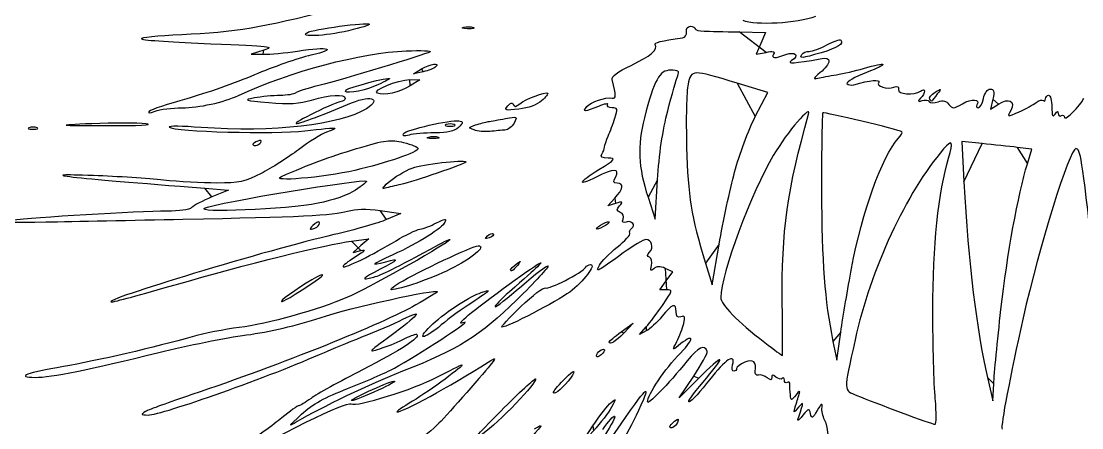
# Model space of a CAD drawing. Extents: x 759 to 1343, y 121 to 552.
# Drawn here: x 862.1 to 1064.9, y 254.1 to 331.7 of the extents above; entities that cross this region are included whole.
import ezdxf

# ---------------------------------------------------------------- set-up
doc = ezdxf.new("R2010")
doc.units = 0
doc.layers.add('Ebene_1', color=7, linetype='CONTINUOUS')

msp = doc.modelspace()

# ---------------------------------------------------------------- linework, layer by layer
at = {"layer": 'Ebene_1', "color": 7}
for points in [[(946.72888, 330.595004), (946.72888, 330.595068)], [(916.7772, 329.561196), (916.7772, 329.561196)], [(999.36648, 329.702308), (1004.39472, 329.581372), (1003.51464, 327.509028), (1002.63456, 325.436668), (1004.51384, 325.80646)], [(908.5344, 326.234916), (906.10048, 325.48266), (908.41784, 325.43666)], [(1011.3696, 325.390804), (1011.3696, 325.390804)], [(938.95904, 322.106316), (937.1336, 321.73046), (938.6548, 322.641412), (938.6548, 322.641412)], [(936.43944, 320.591348), (938.35056, 320.581268), (936.47584, 319.399276)], [(924.27256, 318.6243), (924.27256, 318.6243)], [(1002.46456, 313.544132), (1004.82592, 318.160964), (998.9704, 319.933276)], [(930.22816, 318.002004), (930.22816, 318.002004)], [(1035.8096, 316.849756), (1035.8096, 316.849756)], [(1047.85952, 316.89242), (1047.43248, 314.97958), (1048.92584, 315.942276)], [(955.14288, 315.582388), (955.14288, 315.582388)], [(985.71632, 314.614684), (985.71632, 314.614684)], [(865.17944, 311.419148), (865.17944, 311.419148)], [(886.02024, 312.154636), (886.02024, 312.154628)], [(935.21056, 310.269132), (935.2108, 310.269132)], [(944.89184, 312.01786), (944.89184, 312.01786)], [(948.69496, 310.986572), (948.69496, 310.986572)], [(907.92168, 308.621124), (907.92168, 308.621124)], [(940.03552, 309.64146), (940.03552, 309.641516)], [(1045.80872, 308.377596), (1041.9128, 308.76674), (1042.34072, 301.0643)], [(1054.47872, 304.54074), (1055.33792, 307.33822), (1052.52128, 307.663332)], [(911.8812, 302.092948), (911.8812, 302.092948)], [(998.49768, 302.940604), (998.49768, 302.940604)], [(932.79512, 301.361612), (932.79512, 301.361612)], [(981.96744, 298.124844), (983.332, 293.96054), (983.77232, 301.443924)], [(897.25232, 299.871436), (901.79096, 299.522196), (898.61424, 298.200972)], [(897.27736, 296.09486), (897.27736, 296.09486)], [(975.77016, 296.965852), (974.25368, 296.505804), (975.6228, 297.965756)], [(930.7444, 295.596876), (934.6996, 295.058332), (931.96136, 293.8645)], [(919.18304, 293.199884), (919.18304, 293.199884)], [(972.12184, 292.122396), (972.12184, 292.122396)], [(925.268, 289.773028), (928.61464, 290.21554), (927.09344, 288.913324), (925.57224, 287.611108), (927.09344, 287.965796)], [(951.27088, 290.742132), (951.27088, 290.742132)], [(992.94192, 285.57914), (994.22168, 281.388444), (995.55688, 289.171172)], [(955.69256, 284.3085), (955.69256, 284.3085)], [(985.49888, 280.490436), (984.2112, 280.490436), (985.4484, 282.199876), (986.6856, 283.909308), (985.26024, 284.54826)], [(1020.84776, 284.536836), (1020.84776, 284.536836)], [(917.50976, 281.569244), (917.50976, 281.569244)], [(934.39536, 281.777196), (934.39536, 281.777196)], [(1007.61336, 277.946084), (1007.61296, 277.946084)], [(957.65208, 277.254764), (957.65208, 277.254764)], [(1049.41352, 276.710332), (1049.41352, 276.710332)], [(976.83768, 272.436572), (979.11952, 274.103556), (977.33232, 272.208292)], [(939.91784, 273.061468), (939.91784, 273.061468)], [(981.62024, 272.60134), (980.33888, 271.946548), (981.61672, 273.374804)], [(1017.30008, 270.612364), (1018.02256, 267.02034), (1018.79896, 272.40838)], [(974.55584, 270.541308), (974.55584, 270.541308)], [(972.12184, 267.859412), (972.12184, 267.859412)], [(991.66264, 263.599428), (987.91904, 259.836292), (990.69352, 263.958308)], [(1046.83784, 263.727652), (1047.87912, 259.23762), (1048.03608, 262.530308)], [(965.42848, 262.829644), (965.42848, 262.829644)], [(1036.85832, 259.68662), (1036.85792, 259.68662)], [(925.268, 259.318428), (925.268, 259.318428)], [(915.71832, 256.702188), (915.71832, 256.702188)], [(953.82968, 257.323156), (953.82968, 257.323156)], [(971.51184, 253.550244), (969.04544, 250.856228), (971.42992, 254.470308), (971.42992, 254.470308)], [(986.1172, 254.374948), (986.1172, 254.374948)]]:
    msp.add_lwpolyline(points, close=True, dxfattribs=at)
for points in [[(920.97912, 333.809236), (908.92552, 330.610452), (902.7168, 329.585548), (892.8264, 329.161948)], [(1013.97936, 332.640276), (1010.496, 331.337284), (1002.47856, 330.891828), (1000.11272, 331.869844)], [(916.7772, 329.561196), (917.90304, 330.209676), (928.25608, 331.630604), (928.69664, 331.197116)], [(928.69664, 331.197116), (928.86608, 331.03042), (927.08304, 330.46402), (924.7344, 329.938436)], [(947.47792, 330.296844), (946.47392, 330.309084), (946.13688, 330.44322), (946.72888, 330.595004)], [(946.72888, 330.595068), (947.32096, 330.746852), (948.1424, 330.736876), (948.5544, 330.572828)], [(948.5544, 330.572828), (948.96632, 330.408828), (948.4816, 330.284644), (947.47792, 330.296844)], [(989.29152, 329.75274), (989.18672, 330.354516), (989.5012, 330.778716), (990.05216, 330.778716)], [(990.05216, 330.778716), (990.56888, 330.778716), (990.9916, 330.57406), (990.9916, 330.323924)], [(892.8264, 329.161948), (888.20296, 328.963932), (884.74416, 328.604932), (885.14008, 328.364164)], [(924.7344, 329.938436), (920.00056, 328.879132), (915.19776, 328.651436), (916.7772, 329.561196)], [(983.3284, 327.277524), (983.08672, 327.662252), (984.42816, 328.000316), (988.5576, 328.595268)], [(988.5576, 328.595268), (989.0596, 328.667588), (989.38992, 329.18846), (989.29152, 329.75274)], [(990.9916, 330.323924), (990.9916, 330.073788), (991.74456, 329.858812), (992.66496, 329.846188)], [(992.66496, 329.846188), (993.58528, 329.833548), (996.60096, 329.768828), (999.36648, 329.702308)], [(885.14008, 328.364164), (885.53608, 328.123396), (891.50944, 327.715076), (898.41424, 327.456788)], [(898.41424, 327.456788), (909.77576, 327.031788), (910.7372, 326.915708), (908.5344, 326.234916)], [(914.94328, 326.033012), (921.08424, 326.970436), (922.77792, 326.450436), (917.5192, 325.242156)], [(978.70944, 323.323404), (982.43456, 325.09158), (983.90872, 326.353604), (983.3284, 327.277524)], [(1012.7836, 325.989476), (1013.35448, 325.989476), (1014.87376, 326.544284), (1016.15968, 327.222388)], [(1018.79768, 328.160228), (1019.48616, 327.482892), (1018.1468, 326.61006), (1015.06776, 325.729404)], [(1016.15968, 327.222388), (1017.4456, 327.900492), (1018.63272, 328.322516), (1018.79768, 328.160228)], [(903.66648, 317.573516), (913.44328, 322.119164), (927.21912, 325.780876), (935.72192, 326.0941)], [(917.5192, 325.242156), (915.098, 324.685852), (910.23576, 322.996308), (906.71408, 321.48762)], [(908.41784, 325.43666), (909.69248, 325.4113), (912.62888, 325.679716), (914.94328, 326.033012)], [(940.2856, 325.896652), (939.2156, 325.312548), (923.75016, 320.635468), (919.06544, 319.479252)], [(935.72192, 326.0941), (938.62688, 326.201108), (940.68056, 326.11226), (940.2856, 325.896652)], [(1004.51384, 325.80646), (1005.85352, 326.070068), (1006.26824, 325.977516), (1005.95832, 325.484124)], [(1005.95832, 325.484124), (1005.4288, 324.641124), (1006.22304, 324.601196), (1008.27248, 325.367804)], [(1008.27248, 325.367804), (1010.10728, 326.054156), (1010.98752, 325.165308), (1009.41128, 324.21782)], [(1009.41128, 324.21782), (1008.3384, 323.572916), (1009.96344, 323.680812), (1014.87488, 324.58058)], [(1015.06776, 325.729404), (1011.21696, 324.628012), (1010.87048, 324.596292), (1011.3696, 325.390804)], [(1011.3696, 325.390804), (1011.57648, 325.720076), (1012.21272, 325.989476), (1012.7836, 325.989476)], [(1014.87488, 324.58058), (1015.9976, 324.786268), (1016.54824, 324.63266), (1016.54824, 324.113724)], [(938.6548, 322.641412), (940.34616, 323.654228), (942.30016, 323.940764), (941.36264, 323.038484)], [(941.36264, 323.038484), (941.04464, 322.732516), (939.96304, 322.313044), (938.95904, 322.106316)], [(975.10184, 320.601308), (974.9424, 321.20986), (976.10528, 322.087284), (978.70944, 323.323404)], [(986.27472, 322.397412), (984.13984, 322.397412), (983.14504, 320.587348), (981.2824, 313.31382)], [(987.6464, 321.349732), (987.99488, 322.20582), (987.744, 322.397412), (986.27472, 322.397412)], [(998.9704, 319.933276), (990.29776, 322.558244), (990.24176, 322.556876), (989.604, 319.703388)], [(1016.54824, 324.113724), (1016.54824, 323.68834), (1015.7952, 322.710668), (1014.87488, 321.941124)], [(1017.97672, 321.531436), (1019.26432, 321.729236), (1021.59184, 322.271452), (1023.14888, 322.73638)], [(1023.14888, 322.73638), (1027.772, 324.11682), (1028.11184, 323.665188), (1023.7348, 321.957796)], [(906.71408, 321.48762), (903.1924, 319.978932), (897.36944, 317.933508), (893.77416, 316.94226)], [(924.27256, 318.6243), (924.77528, 319.118916), (932.56992, 321.1703), (932.56992, 320.807988)], [(930.22816, 318.002004), (929.04808, 318.496476), (934.1028, 320.603684), (936.43944, 320.591348)], [(932.56992, 320.807988), (932.56992, 320.67098), (931.31504, 320.02966), (929.7812, 319.38282)], [(975.09384, 317.062596), (975.89824, 316.9269), (975.8988, 317.542988), (975.10184, 320.601308)], [(985.71632, 314.614684), (986.54336, 317.74274), (987.41184, 320.773516), (987.6464, 321.349732)], [(1014.87488, 321.941124), (1013.52896, 320.8157), (1013.43968, 320.603556), (1014.41848, 320.856884)], [(1014.41848, 320.856884), (1015.08784, 321.030092), (1016.68904, 321.333652), (1017.97672, 321.531436)], [(1023.7348, 321.957796), (1021.496, 321.084492), (1019.8076, 320.141652), (1019.98288, 319.862612)], [(1021.31528, 319.63426), (1024.39856, 320.482876), (1026.4084, 320.684844), (1026.04712, 320.109756)], [(919.06544, 319.479252), (916.82536, 318.926388), (914.79456, 318.279172), (914.5524, 318.040988)], [(929.7812, 319.38282), (927.11928, 318.260172), (923.37904, 317.745156), (924.27256, 318.6243)], [(936.47584, 319.399276), (934.43032, 318.109676), (931.52296, 317.459444), (930.22816, 318.002004)], [(957.42904, 315.990036), (958.46544, 316.869252), (962.428, 318.364964), (962.78648, 318.012252)], [(989.604, 319.703388), (989.30968, 318.386316), (989.18872, 312.998276), (989.33528, 307.729972)], [(1019.98288, 319.862612), (1020.15816, 319.583564), (1020.75776, 319.480804), (1021.31528, 319.63426)], [(1026.04712, 320.109756), (1025.55232, 319.322036), (1027.61056, 318.65446), (1028.96152, 319.1645)], [(1028.96152, 319.1645), (1029.64456, 319.422388), (1029.926, 319.277604), (1029.80784, 318.729068)], [(1029.80784, 318.729068), (1029.60408, 317.783204), (1032.80496, 317.54754), (1034.0424, 318.4173)], [(1034.0424, 318.4173), (1034.49384, 318.734636), (1034.80296, 318.72746), (1034.80296, 318.39962)], [(1034.80296, 318.39962), (1034.80296, 318.095884), (1034.46072, 317.484444), (1034.0424, 317.04086)], [(1036.81352, 318.1831), (1038.07056, 318.953268), (1038.09448, 318.935276), (1037.25056, 317.853932)], [(1046.06008, 317.00926), (1046.28824, 318.031276), (1046.8544, 318.805268), (1047.37376, 318.805268)], [(1047.37376, 318.805268), (1048.08376, 318.805268), (1048.19168, 318.380348), (1047.85952, 316.89242)], [(893.77416, 316.94226), (890.1788, 315.950996), (886.96336, 314.870108), (886.62872, 314.540276)], [(892.90536, 315.219724), (896.12816, 315.226124), (900.82792, 316.25374), (903.66648, 317.573516)], [(906.70896, 317.091532), (904.51112, 316.687548), (904.7768, 316.602028), (909.4472, 316.210228)], [(911.6276, 317.573428), (910.26104, 317.554468), (908.04768, 317.337604), (906.70896, 317.091532)], [(909.4472, 316.210228), (913.36256, 315.881756), (915.35864, 315.997276), (917.66184, 316.685644)], [(914.5524, 318.040988), (914.31032, 317.802812), (912.99416, 317.592404), (911.6276, 317.573428)], [(917.66184, 316.685644), (921.16288, 317.732044), (924.05096, 317.878332), (924.05096, 317.00926)], [(923.2904, 316.408748), (922.872, 316.407148), (920.62872, 315.46482), (918.3052, 314.313396)], [(924.05096, 317.00926), (924.05096, 316.679988), (923.70872, 316.409756), (923.2904, 316.408748)], [(924.5236, 315.862116), (928.72168, 317.712636), (931.33552, 317.115236), (928.11752, 315.04074)], [(955.14288, 315.582388), (955.69, 316.231044), (956.02928, 316.314884), (956.18984, 315.841116)], [(961.62296, 316.55634), (960.7972, 315.797396), (959.08424, 315.166236), (957.2948, 314.961532)], [(962.78648, 318.012252), (962.89824, 317.902308), (962.37464, 317.247148), (961.62296, 316.55634)], [(970.24896, 315.453868), (971.026, 316.375076), (973.76944, 317.28602), (975.09384, 317.062596)], [(1034.0424, 317.04086), (1033.42208, 316.383108), (1033.47456, 316.300988), (1034.32712, 316.595644)], [(1034.32712, 316.595644), (1034.90208, 316.794364), (1035.52688, 316.711164), (1035.7156, 316.410764)], [(1035.8096, 316.849756), (1035.6304, 317.135028), (1036.08216, 317.735036), (1036.81352, 318.1831)], [(1035.7156, 316.410764), (1035.90816, 316.104244), (1036.64864, 316.079276), (1037.40312, 316.353884)], [(1036.24664, 316.52058), (1036.18504, 316.416356), (1035.9888, 316.56442), (1035.8096, 316.849756)], [(1037.25056, 317.853932), (1036.7596, 317.224804), (1036.30784, 316.624796), (1036.24664, 316.52058)], [(1037.40312, 316.353884), (1038.36664, 316.70458), (1038.9516, 316.56994), (1039.46824, 315.87854)], [(1042.06096, 315.996156), (1043.87248, 317.043468), (1045.53144, 316.907668), (1044.81712, 315.770548)], [(1045.06312, 315.213244), (1045.39096, 315.213244), (1045.8396, 316.021452), (1046.06008, 317.00926)], [(1048.92584, 315.942276), (1050.88584, 317.205796), (1052.24696, 316.479876), (1051.27344, 314.690228)], [(1056.1496, 316.238572), (1056.67872, 316.663884), (1057.29488, 316.831676), (1057.51872, 316.611452)], [(1057.51872, 316.611452), (1057.74256, 316.391268), (1057.92568, 316.52538), (1057.92568, 316.909524)], [(1057.92568, 316.909524), (1057.92568, 317.293676), (1058.19952, 317.60798), (1058.53416, 317.60798)], [(1058.53416, 317.60798), (1058.86888, 317.60798), (1059.14688, 316.597716), (1059.152, 315.362964)], [(1063.40208, 314.61462), (1064.40616, 315.672068), (1065.2276, 316.778172), (1065.2276, 317.07262)], [(886.62872, 314.540276), (886.25064, 314.167628), (886.66872, 314.1815), (887.7332, 314.576916)], [(887.7332, 314.576916), (888.67536, 314.9269), (891.0028, 315.216164), (892.90536, 315.219724)], [(928.11752, 315.04074), (923.32768, 311.952972), (910.14736, 310.459444), (896.536, 311.462068)], [(918.3052, 314.313396), (915.98168, 313.161964), (914.37072, 312.219892), (914.7252, 312.219892)], [(914.7252, 312.219892), (915.4528, 312.219892), (920.60904, 314.13654), (924.5236, 315.862116)], [(957.2948, 314.961532), (954.62728, 314.656372), (954.41368, 314.717988), (955.14288, 315.582388)], [(956.18984, 315.841116), (956.36064, 315.3369), (956.7084, 315.378692), (957.42904, 315.990036)], [(972.47032, 315.491388), (969.80864, 314.397228), (969.35112, 314.389508), (970.24896, 315.453868)], [(974.24032, 315.790724), (974.43984, 316.108284), (973.64328, 315.973588), (972.47032, 315.491388)], [(975.07768, 315.213332), (974.41768, 315.213332), (974.04088, 315.473156), (974.24032, 315.790724)], [(975.63784, 313.267652), (976.21344, 315.017884), (976.1572, 315.213332), (975.07768, 315.213332)], [(983.77232, 301.443924), (984.05152, 306.1873), (984.76328, 311.009724), (985.71632, 314.614684)], [(1012.6536, 314.016012), (1013.2388, 316.063236), (1008.6664, 310.718796), (1005.89256, 306.113428)], [(1015.35992, 314.235724), (1015.21184, 314.097996), (1015.10888, 307.459228), (1015.13096, 299.482892)], [(1030.48264, 310.625596), (1029.93704, 311.049884), (1015.61144, 314.469716), (1015.35992, 314.235724)], [(1039.46824, 315.87854), (1040.1276, 314.996188), (1040.34872, 315.006228), (1042.06096, 315.996156)], [(1044.81712, 315.770548), (1044.62456, 315.464036), (1044.73528, 315.213244), (1045.06312, 315.213244)], [(1051.27344, 314.690228), (1050.5812, 313.417668), (1050.58296, 313.417396), (1052.884, 314.440764)], [(1052.884, 314.440764), (1054.15088, 315.004244), (1055.6204, 315.813252), (1056.1496, 316.238572)], [(1059.152, 315.362964), (1059.16, 313.693036), (1059.3124, 313.34798), (1059.7512, 314.015948)], [(1059.7512, 314.015948), (1060.17976, 314.668484), (1060.3436, 314.699732), (1060.35032, 314.130284)], [(1061.57664, 313.3893), (1061.57664, 313.00578), (1062.39808, 313.557172), (1063.40208, 314.61462)], [(886.02024, 312.154628), (884.34688, 312.35522), (879.69192, 312.36778), (875.67592, 312.182548)], [(935.2108, 310.269132), (935.67336, 311.005484), (944.2732, 312.994892), (945.76864, 312.711492)], [(945.76864, 312.711492), (946.70176, 312.534668), (946.69768, 312.43582), (945.71744, 311.471676)], [(948.9992, 311.937876), (949.83584, 312.209388), (950.93112, 312.49638), (951.43312, 312.57562)], [(951.43312, 312.57562), (951.93512, 312.6549), (953.40424, 312.916972), (954.69784, 313.158068)], [(956.34976, 312.309564), (955.9648, 311.601788), (955.18024, 310.992588), (954.60632, 310.95578)], [(954.69784, 313.158068), (956.966, 313.580812), (957.02488, 313.550572), (956.34976, 312.309564)], [(974.3468, 309.825292), (974.70488, 310.648468), (975.28584, 312.197524), (975.63784, 313.267652)], [(981.2824, 313.31382), (979.88288, 307.848748), (980.05872, 303.950116), (981.96744, 298.124844)], [(998.49768, 302.940604), (999.38072, 306.233292), (1001.16584, 311.004884), (1002.46456, 313.544132)], [(1007.61296, 277.946084), (1007.44416, 291.639252), (1008.57976, 299.76558), (1012.6536, 314.016012)], [(1060.35032, 314.130284), (1060.35832, 313.699268), (1060.63352, 313.513116), (1060.96816, 313.716612)], [(1060.96816, 313.716612), (1061.3028, 313.920116), (1061.57664, 313.772852), (1061.57664, 313.3893)], [(863.65816, 311.419148), (863.23984, 311.253068), (863.58216, 311.11718), (864.4188, 311.11718)], [(865.17944, 311.419148), (864.76112, 311.585228), (864.07656, 311.585228), (863.65816, 311.419148)], [(864.4188, 311.11718), (865.25552, 311.11718), (865.59776, 311.253068), (865.17944, 311.419148)], [(875.67592, 312.182548), (868.63728, 311.857892), (868.74704, 311.844748), (878.7184, 311.817836)], [(878.7184, 311.817836), (884.40776, 311.802556), (887.6936, 311.954044), (886.02024, 312.154636)], [(896.536, 311.462068), (892.94888, 311.7263), (890.21072, 311.759972), (890.45104, 311.536868)], [(890.45104, 311.536868), (891.39552, 310.66046), (910.7104, 310.119364), (916.3368, 310.8117)], [(920.50656, 310.5501), (919.52696, 310.214116), (917.11704, 308.716996), (915.1512, 307.223148)], [(916.3368, 310.8117), (919.40824, 311.189644), (922.00368, 311.422844), (922.10448, 311.329924)], [(922.10448, 311.329924), (922.2052, 311.236996), (921.48616, 310.886076), (920.50656, 310.5501)], [(936.2776, 310.02218), (935.32184, 309.77058), (934.95128, 309.85634), (935.21056, 310.269132)], [(941.1972, 310.415828), (939.29672, 310.411028), (937.08296, 310.234188), (936.2776, 310.02218)], [(945.71744, 311.471676), (944.95584, 310.722404), (943.6684, 310.421668), (941.1972, 310.415828)], [(943.37064, 312.01786), (942.95232, 311.85178), (943.29464, 311.715892), (944.13128, 311.715892)], [(944.89184, 312.01786), (944.47352, 312.183932), (943.78896, 312.183932), (943.37064, 312.01786)], [(944.13128, 311.715892), (944.96792, 311.715892), (945.31016, 311.85178), (944.89184, 312.01786)], [(948.69496, 310.986572), (947.54832, 311.41774), (947.56592, 311.472764), (948.9992, 311.937876)], [(951.73736, 310.7089), (950.73336, 310.609924), (949.36424, 310.7349), (948.69496, 310.986572)], [(954.60632, 310.95578), (954.0324, 310.91898), (952.74144, 310.807876), (951.73736, 310.7089)], [(1029.7904, 309.379988), (1030.30856, 309.95822), (1030.62008, 310.518756), (1030.48264, 310.625596)], [(907.34912, 308.856404), (906.29496, 308.458412), (906.10208, 308.029308), (906.97736, 308.029308)], [(906.97736, 308.029308), (907.29224, 308.029308), (907.7172, 308.29562), (907.92168, 308.621124)], [(907.92168, 308.621124), (908.13488, 308.960484), (907.89048, 309.060844), (907.34912, 308.856404)], [(926.258, 307.424356), (931.85024, 309.109292), (932.68024, 309.21654), (935.2332, 308.584076)], [(935.2332, 308.584076), (936.7804, 308.200772), (938.04632, 307.682588), (938.04632, 307.432556)], [(940.78456, 309.343292), (939.78056, 309.355532), (939.44344, 309.489668), (940.03552, 309.64146)], [(940.03552, 309.641516), (940.62752, 309.793308), (941.44904, 309.783324), (941.86096, 309.619276)], [(941.86096, 309.619276), (942.27296, 309.455284), (941.78816, 309.331092), (940.78456, 309.343292)], [(973.65432, 307.729948), (973.67672, 308.059212), (973.98864, 309.002124), (974.3468, 309.825292)], [(1020.84776, 284.536836), (1022.90968, 295.459804), (1026.66488, 305.892068), (1029.7904, 309.379988)], [(1039.41456, 305.606684), (1040.3892, 308.799684), (1040.12168, 309.291908), (1038.45864, 307.365772)], [(1052.52128, 307.663332), (1050.97208, 307.842148), (1047.95144, 308.163564), (1045.80872, 308.377596)], [(915.1512, 307.223148), (913.18528, 305.729316), (909.97464, 303.68314), (908.01624, 302.6761)], [(911.8812, 302.092948), (917.28728, 304.47546), (920.8256, 305.787596), (926.258, 307.424356)], [(938.04632, 307.432556), (938.04632, 306.768244), (931.81912, 304.626468), (925.94392, 303.27006)], [(974.36992, 305.614612), (973.15712, 305.628772), (972.79896, 305.851948), (973.13688, 306.382932)], [(973.13688, 306.382932), (973.39872, 306.794524), (973.6316, 307.400676), (973.65432, 307.729948)], [(989.33528, 307.729972), (989.60192, 298.145204), (990.17008, 294.656084), (992.94192, 285.57914)], [(1005.89256, 306.113428), (1001.7432, 299.2243), (995.85304, 283.336212), (995.85304, 279.032876)], [(1038.45864, 307.365772), (1031.35144, 299.134268), (1024.49, 284.354516), (1021.53488, 270.9117)], [(1063.72648, 307.430636), (1062.54472, 307.430636), (1056.70192, 288.692444), (1053.64624, 275.102404)], [(1067.01568, 286.776484), (1064.86872, 305.86706), (1064.61976, 307.430636), (1063.72648, 307.430636)], [(947.15184, 304.844244), (946.7396, 304.401548), (937.13576, 301.118604), (934.6996, 300.587612)], [(937.3588, 303.868796), (939.8688, 304.602284), (947.64816, 305.377148), (947.15184, 304.844244)], [(972.57376, 303.425988), (975.75824, 305.396084), (975.92272, 305.59646), (974.36992, 305.614612)], [(1036.39112, 276.599076), (1036.38072, 288.655348), (1037.49024, 299.302676), (1039.41456, 305.606684)], [(1049.41352, 276.710332), (1050.58888, 287.194116), (1052.68024, 298.685244), (1054.47872, 304.54074)], [(875.98008, 302.27202), (863.53592, 302.7309), (870.91832, 301.897788), (897.25232, 299.871436)], [(889.36696, 301.412028), (886.52224, 301.71842), (880.49816, 302.10542), (875.98008, 302.27202)], [(908.01624, 302.6761), (904.88968, 301.068316), (903.85128, 300.845724), (899.49736, 300.850036)], [(925.94392, 303.27006), (919.95704, 301.887892), (909.41328, 301.005332), (911.8812, 302.092948)], [(932.79512, 301.361612), (934.09032, 302.385572), (936.14392, 303.513804), (937.3588, 303.868796)], [(972.0408, 302.000804), (968.29864, 300.1225), (968.61904, 300.979436), (972.57376, 303.425988)], [(975.77496, 302.042564), (976.654, 303.658612), (975.31384, 303.643628), (972.0408, 302.000804)], [(995.55688, 289.171172), (996.29128, 293.451668), (997.61464, 299.647908), (998.49768, 302.940604)], [(899.49736, 300.850036), (896.77032, 300.853236), (892.21168, 301.105636), (889.36696, 301.412028)], [(897.27736, 296.09486), (899.66064, 297.140092), (927.58128, 301.762204), (928.14744, 301.20522)], [(928.14744, 301.20522), (928.2492, 301.105068), (927.30072, 300.333476), (926.0396, 299.49058)], [(931.6572, 299.844804), (930.93, 299.6387), (931.388, 300.249204), (932.79512, 301.361612)], [(934.6996, 300.587612), (933.6956, 300.36878), (932.32648, 300.034508), (931.6572, 299.844804)], [(976.05776, 300.84522), (975.31216, 300.84522), (975.25512, 301.086908), (975.77496, 302.042564)], [(975.6228, 297.965756), (977.21208, 299.660524), (977.39104, 300.84522), (976.05776, 300.84522)], [(1042.34072, 301.0643), (1043.20736, 285.466852), (1044.73208, 272.807996), (1046.83784, 263.727652)], [(898.61424, 298.200972), (896.86704, 297.4743), (895.11216, 296.559652), (894.71448, 296.16842)], [(926.0396, 299.49058), (924.68312, 298.583884), (921.75888, 297.559876), (918.8788, 296.98302)], [(1015.13096, 299.482892), (1015.16936, 285.647476), (1015.702, 278.557052), (1017.30008, 270.612364)], [(894.71448, 296.16842), (894.30072, 295.761316), (892.28688, 295.461684), (890.00584, 295.467836)], [(918.8788, 296.98302), (912.97288, 295.800084), (894.91208, 295.0575), (897.27736, 296.09486)], [(976.5152, 296.51146), (977.1836, 297.303828), (977.08416, 297.364484), (975.77016, 296.965852)], [(976.66184, 295.250428), (975.91072, 295.534028), (975.88408, 295.763188), (976.5152, 296.51146)], [(890.00584, 295.467836), (884.46552, 295.482796), (864.15096, 294.258556), (860.4636, 293.687508)], [(866.85272, 293.418676), (872.04016, 293.529964), (883.81448, 293.766548), (893.01792, 293.944412)], [(893.01792, 293.944412), (915.28216, 294.3747), (921.82096, 294.693084), (924.5268, 295.478628)], [(924.5268, 295.478628), (926.04376, 295.919012), (928.09248, 295.957972), (930.7444, 295.596876)], [(941.5288, 293.252308), (943.13472, 294.088804), (943.42808, 294.115044), (943.14808, 293.3971)], [(977.21816, 293.976372), (977.42688, 294.511452), (977.19176, 295.050468), (976.66184, 295.250428)], [(977.77536, 293.395852), (977.12904, 293.151852), (976.96376, 293.324092), (977.21816, 293.976372)], [(860.4636, 293.687508), (858.52024, 293.386548), (860.82832, 293.289436), (866.85272, 293.418676)], [(918.27032, 293.062532), (917.76832, 292.652628), (917.3576, 292.223988), (917.3576, 292.110012)], [(917.3576, 292.110012), (917.3576, 291.996028), (917.76832, 292.057852), (918.27032, 292.247364)], [(919.18304, 293.199884), (919.18304, 293.550292), (918.7964, 293.492108), (918.27032, 293.062532)], [(918.27032, 292.247364), (918.77232, 292.436892), (919.18304, 292.865524), (919.18304, 293.199884)], [(931.96136, 293.8645), (930.45536, 293.207892), (925.93728, 291.922756), (921.92128, 291.008636)], [(943.14808, 293.3971), (942.70376, 292.257972), (938.1384, 289.391244), (933.16424, 287.127892)], [(933.78688, 289.827204), (935.62752, 290.932572), (937.6812, 291.925564), (938.35056, 292.033844)], [(938.35056, 292.033844), (939.01992, 292.142124), (940.45008, 292.690436), (941.5288, 293.252308)], [(972.12184, 292.122396), (972.12184, 292.287028), (972.66952, 292.710092), (973.33888, 293.062532)], [(973.33888, 292.46386), (972.66952, 292.11142), (972.12184, 291.957764), (972.12184, 292.122396)], [(973.33888, 293.062532), (974.00816, 293.414964), (974.55584, 293.568628), (974.55584, 293.403996)], [(974.55584, 293.403996), (974.55584, 293.239356), (974.00816, 292.8163), (973.33888, 292.46386)], [(978.81736, 292.164492), (979.74856, 292.730724), (978.84456, 293.799404), (977.77536, 293.395852)], [(978.49696, 291.292212), (978.3276, 291.561828), (978.47136, 291.954348), (978.81736, 292.164492)], [(921.92128, 291.008636), (909.98552, 288.29186), (876.97656, 278.308748), (879.37624, 278.141484)], [(942.00152, 289.125852), (943.67488, 290.029372), (944.49632, 290.328836), (943.82696, 289.791316)], [(951.61152, 290.406996), (950.74432, 290.082116), (950.6744, 290.150876), (951.27088, 290.742132)], [(951.27088, 290.742132), (951.68368, 291.151276), (952.17464, 291.33522), (952.362, 291.150892)], [(952.362, 291.150892), (952.54936, 290.966572), (952.2116, 290.63182), (951.61152, 290.406996)], [(976.07224, 288.598908), (977.5752, 289.810604), (978.66632, 291.022596), (978.49696, 291.292212)], [(981.55744, 290.06914), (981.12808, 290.06914), (979.17216, 288.910868), (977.21096, 287.495196)], [(982.26864, 287.67258), (983.11448, 288.558004), (982.666, 290.06914), (981.55744, 290.06914)], [(891.54608, 281.414004), (905.0788, 285.3149), (920.54384, 289.14838), (925.268, 289.773028)], [(923.66128, 284.86486), (923.99512, 284.536436), (929.33168, 287.15178), (933.78688, 289.827204)], [(943.82696, 289.791316), (942.00064, 288.3247), (928.11864, 280.604316), (924.48768, 279.035956)], [(927.09344, 287.965796), (928.17088, 288.217028), (927.85304, 287.85502), (926.00368, 286.724836)], [(929.52016, 282.882972), (931.18168, 283.35182), (932.8932, 284.20786), (942.00152, 289.125852)], [(934.39536, 281.777196), (937.8796, 283.875028), (948.51504, 288.871836), (949.49592, 288.871836)], [(949.49592, 288.871836), (951.19272, 288.871836), (948.29728, 286.449628), (944.13024, 284.3831)], [(972.67104, 285.166884), (973.03872, 285.842804), (974.56928, 287.38722), (976.07224, 288.598908)], [(926.00368, 286.724836), (924.5676, 285.847228), (923.51352, 285.010236), (923.66128, 284.86486)], [(933.16424, 287.127892), (928.95152, 285.211052), (928.68144, 284.952892), (931.81328, 285.836588)], [(931.81328, 285.836588), (934.62272, 286.629332), (934.25864, 286.13378), (930.7444, 284.381708)], [(961.16904, 285.506964), (962.07216, 285.97014), (961.24184, 285.181804), (955.45592, 280.084764)], [(956.75744, 285.356172), (957.72256, 286.100844), (957.74408, 286.079668), (956.9872, 285.13014)], [(977.21096, 287.495196), (972.11056, 283.813452), (971.86688, 283.688484), (972.67104, 285.166884)], [(982.25184, 286.672916), (981.73376, 286.861396), (981.73816, 287.116932), (982.26864, 287.67258)], [(982.62544, 285.101404), (982.8028, 285.826468), (982.63504, 286.533652), (982.25184, 286.672916)], [(917.50976, 281.569244), (919.94576, 283.143908), (920.59528, 283.949132), (918.56872, 282.882028)], [(930.7444, 284.381708), (927.29168, 282.66034), (926.86056, 282.132532), (929.52016, 282.882972)], [(944.13024, 284.3831), (940.48672, 282.576212), (934.46544, 280.48734), (932.91584, 280.492676)], [(947.17368, 275.24698), (948.87672, 276.807644), (959.7516, 284.78002), (961.16904, 285.506964)], [(955.69256, 284.3085), (955.69256, 284.432812), (956.17176, 284.904268), (956.75744, 285.356172)], [(956.9872, 285.13014), (956.19232, 284.1329), (955.69256, 283.815772), (955.69256, 284.3085)], [(962.83984, 285.032868), (963.01832, 284.857284), (960.31944, 281.918156), (956.8424, 278.501476)], [(957.7412, 281.168932), (960.36696, 283.469676), (962.66136, 285.208452), (962.83984, 285.032868)], [(962.34184, 280.816604), (962.94936, 280.447204), (969.4, 283.73846), (970.02808, 284.738276)], [(970.9752, 285.279804), (972.09992, 285.279804), (969.60744, 282.002868), (966.98992, 280.040236)], [(970.02808, 284.738276), (970.21512, 285.036116), (970.64136, 285.279804), (970.9752, 285.279804)], [(983.06896, 284.48514), (982.4652, 283.931756), (982.37128, 284.062252), (982.62544, 285.101404)], [(985.26024, 284.54826), (984.2208, 285.014204), (983.62744, 284.997116), (983.06896, 284.48514)], [(1018.79896, 272.40838), (1019.226, 275.371804), (1020.148, 280.829612), (1020.84776, 284.536836)], [(918.56872, 282.882028), (916.4548, 281.768956), (911.8812, 278.624228), (911.8812, 278.28382)], [(879.37624, 278.141484), (879.73808, 278.116284), (885.21448, 279.588892), (891.54608, 281.414004)], [(911.8812, 278.28382), (911.8812, 277.970276), (912.50872, 278.33654), (917.50976, 281.569244)], [(919.31888, 275.144572), (925.08208, 277.057212), (941.69728, 280.739516), (941.69728, 280.10414)], [(932.91584, 280.492676), (932.55824, 280.494276), (933.224, 281.071948), (934.39536, 281.777196)], [(941.69728, 280.10414), (941.69728, 280.016332), (939.84896, 278.883788), (937.58992, 277.587388)], [(951.43312, 280.261548), (951.43312, 280.12682), (950.00168, 279.112948), (948.25216, 278.0085)], [(949.23776, 279.604012), (950.4452, 280.10038), (951.43312, 280.396276), (951.43312, 280.261548)], [(955.45592, 280.084764), (953.81968, 278.6433), (952.5904, 277.356332), (952.724, 277.224836)], [(952.724, 277.224836), (952.85768, 277.09334), (955.11536, 278.868188), (957.7412, 281.168932)], [(966.98992, 280.040236), (964.60752, 278.253868), (955.02088, 273.292164), (953.99992, 273.317028)], [(957.65208, 277.254764), (959.90112, 279.41466), (962.01152, 281.017492), (962.34184, 280.816604)], [(984.84048, 277.646748), (986.68248, 280.338404), (986.71768, 280.490436), (985.49888, 280.490436)], [(924.48768, 279.035956), (919.056, 276.689756), (909.0712, 273.89966), (903.82208, 273.261276)], [(956.8424, 278.501476), (949.8376, 271.618372), (945.81968, 269.114316), (935.0256, 264.904636)], [(939.91784, 273.061468), (942.04168, 275.294564), (946.68648, 278.555244), (949.23776, 279.604012)], [(948.25216, 278.0085), (946.50264, 276.904044), (943.88464, 274.990148), (942.43448, 273.755388)], [(987.33656, 276.235692), (987.33656, 278.039316), (986.58528, 277.801732), (984.62, 275.376612)], [(995.85304, 279.032876), (995.85304, 277.645276), (999.00408, 274.413412), (1004.27448, 270.395452)], [(1007.63016, 267.918348), (1007.68856, 267.918348), (1007.68136, 272.430828), (1007.61336, 277.946084)], [(937.58992, 277.587388), (931.31736, 273.987692), (911.69104, 266.135868), (894.74608, 260.446956)], [(935.10152, 274.85166), (938.95832, 276.7745), (938.45912, 275.9303), (933.60816, 272.326292)], [(953.99992, 273.317028), (953.75952, 273.322628), (955.40296, 275.094868), (957.65208, 277.254764)], [(981.61672, 273.374804), (982.31952, 274.160348), (983.77024, 276.082724), (984.84048, 277.646748)], [(988.2568, 275.321732), (987.61488, 275.079388), (987.33656, 275.355812), (987.33656, 276.235692)], [(1036.85792, 259.68662), (1036.60704, 262.403092), (1036.39696, 270.0137), (1036.39112, 276.599076)], [(1048.03608, 262.530308), (1048.1224, 264.341292), (1048.74224, 270.7223), (1049.41352, 276.710332)], [(905.18776, 271.844252), (909.59072, 272.431252), (914.83048, 273.654996), (919.31888, 275.144572)], [(927.28168, 271.46498), (929.89528, 272.486428), (933.41416, 274.010436), (935.10152, 274.85166)], [(933.48264, 265.519932), (937.77176, 267.83962), (948.33672, 274.729796), (946.86944, 274.250484)], [(942.43448, 273.755388), (939.43512, 271.201572), (937.69184, 270.720892), (939.91784, 273.061468)], [(946.86944, 274.250484), (945.8328, 273.911828), (945.87784, 274.05946), (947.17368, 275.24698)], [(984.62, 275.376612), (983.67488, 274.210348), (982.32504, 272.961476), (981.62024, 272.60134)], [(987.47216, 270.612364), (987.97296, 271.600172), (988.56144, 273.14206), (988.77992, 274.03878)], [(988.77992, 274.03878), (989.09688, 275.33998), (988.9912, 275.59902), (988.2568, 275.321732)], [(1053.64624, 275.102404), (1051.16688, 264.075916), (1049.35624, 254.526764), (1049.61768, 253.856452)], [(888.45424, 268.494516), (893.80896, 269.823764), (901.33904, 271.33114), (905.18776, 271.844252)], [(903.82208, 273.261276), (901.05912, 272.92526), (897.01872, 272.139308), (894.84336, 271.514724)], [(937.79616, 271.9559), (938.41696, 271.345148), (934.65792, 268.899404), (927.39768, 265.190316)], [(933.60816, 272.326292), (931.53112, 270.783124), (929.5604, 269.283804), (929.22896, 268.994484)], [(935.59968, 271.204516), (936.67288, 271.750516), (937.66128, 272.088636), (937.79616, 271.9559)], [(974.55584, 270.541308), (974.55584, 270.666868), (975.58264, 271.519732), (976.83768, 272.436572)], [(977.33232, 272.208292), (975.77152, 270.55306), (974.55584, 269.823204), (974.55584, 270.541308)], [(988.17312, 268.399516), (991.01632, 271.294268), (990.69128, 272.257508), (987.70968, 269.773028)], [(894.84336, 271.514724), (887.91504, 269.52546), (876.4816, 266.881956), (870.19944, 265.816868)], [(920.09576, 268.51822), (921.43448, 269.117484), (924.66816, 270.443516), (927.28168, 271.46498)], [(929.22896, 268.994484), (928.44912, 268.313852), (933.06616, 269.915516), (935.59968, 271.204516)], [(987.70968, 269.773028), (986.59848, 268.847148), (986.59088, 268.874156), (987.47216, 270.612364)], [(993.25456, 268.71026), (992.7716, 270.135796), (991.65104, 269.601188), (989.4412, 266.89098)], [(1004.27448, 270.395452), (1006.06152, 269.033044), (1007.5716, 267.918348), (1007.63016, 267.918348)], [(1021.53488, 270.9117), (1019.3028, 260.757964), (1019.28224, 261.399908), (1021.8744, 260.302652)], [(864.80816, 263.745764), (867.81784, 263.724004), (875.24704, 265.215996), (888.45424, 268.494516)], [(886.40896, 256.561708), (888.92824, 256.533148), (910.14376, 264.063196), (920.09576, 268.51822)], [(972.12184, 267.859412), (972.12184, 268.4811), (973.27936, 269.381068), (973.62224, 269.025972)], [(972.97328, 268.044412), (972.50496, 267.619844), (972.12184, 267.536596), (972.12184, 267.859412)], [(973.62224, 269.025972), (973.73352, 268.910684), (973.44152, 268.46898), (972.97328, 268.044412)], [(981.86008, 259.060996), (981.86008, 260.447444), (985.16632, 265.338172), (988.17312, 268.399516)], [(990.69352, 263.958308), (992.21944, 266.22542), (993.37192, 268.363796), (993.25456, 268.71026)], [(998.11304, 266.122332), (998.74936, 268.516164), (996.74184, 267.219972), (993.72568, 263.289556)], [(870.19944, 265.816868), (863.20424, 264.630876), (860.97232, 263.773476), (864.80816, 263.745764)], [(933.95632, 257.143716), (935.09648, 257.140516), (943.87744, 261.914108), (951.43312, 266.645628)], [(946.36232, 266.122236), (947.0076, 266.122236), (940.29936, 261.189468), (936.95904, 259.207748)], [(941.59184, 263.774804), (944.04392, 265.065892), (946.19064, 266.122236), (946.36232, 266.122236)], [(952.06032, 266.411244), (951.0116, 265.01878), (943.7672, 256.806148), (942.00152, 255.007948)], [(951.43312, 266.645628), (952.91064, 267.5709), (952.92864, 267.564172), (952.06032, 266.411244)], [(989.4412, 266.89098), (985.69408, 262.295348), (981.86008, 258.335492), (981.86008, 259.060996)], [(995.6736, 267.099468), (995.52648, 267.244172), (993.7216, 265.669156), (991.66264, 263.599428)], [(992.46984, 262.81066), (994.37896, 265.024804), (995.82064, 266.954764), (995.6736, 267.099468)], [(998.34632, 264.924996), (998.04304, 264.924996), (997.938, 265.463796), (998.11304, 266.122332)], [(1000.4396, 266.621252), (999.59168, 266.241156), (998.89784, 265.703988), (998.89784, 265.427564)], [(1002.42696, 264.86462), (1002.824, 266.688196), (1002.07192, 267.352972), (1000.4396, 266.621252)], [(935.0256, 264.904636), (928.92928, 262.5271), (919.26056, 257.91638), (914.9236, 255.318644)], [(927.39768, 265.190316), (923.04696, 262.967636), (918.6156, 260.516924), (917.55032, 259.7443)], [(924.54144, 261.61794), (927.78576, 262.859044), (931.80928, 264.61494), (933.48264, 265.519932)], [(925.2004, 258.679924), (926.21456, 258.063292), (937.27184, 261.500196), (941.59184, 263.774804)], [(953.82968, 257.323156), (957.3232, 260.831236), (960.2992, 263.585652), (960.44312, 263.444084)], [(967.5036, 264.176652), (966.69864, 262.778044), (964.61024, 260.7343), (963.98608, 260.7343)], [(965.42848, 262.829644), (967.58712, 265.020868), (968.22936, 265.437764), (967.5036, 264.176652)], [(998.89784, 265.427564), (998.89784, 265.151156), (998.64968, 264.924996), (998.34632, 264.924996)], [(1003.06928, 264.197636), (1002.61568, 264.103764), (1002.32664, 264.403908), (1002.42696, 264.86462)], [(1004.74256, 263.675324), (1004.27584, 264.056468), (1003.5228, 264.2915), (1003.06928, 264.197636)], [(1005.59128, 263.727644), (1005.59128, 263.158052), (1005.3912, 263.145724), (1004.74256, 263.675324)], [(1006.40792, 263.806124), (1005.79912, 264.303204), (1005.59128, 264.28322), (1005.59128, 263.727644)], [(1007.62488, 263.53326), (1007.40472, 263.316612), (1006.85704, 263.439396), (1006.40792, 263.806124)], [(1008.02528, 263.193404), (1008.02528, 263.596988), (1007.84512, 263.749924), (1007.62488, 263.53326)], [(915.71832, 256.702188), (917.84248, 258.6337), (920.25688, 259.978892), (924.54144, 261.61794)], [(925.268, 259.318428), (925.268, 259.74866), (933.20128, 263.30598), (933.50168, 263.010452)], [(933.50168, 263.010452), (933.64648, 262.86798), (931.85312, 261.915676), (929.51648, 260.894204)], [(960.44312, 263.444084), (960.94072, 262.954452), (953.26464, 254.95498), (950.3768, 252.953716)], [(963.98608, 260.7343), (963.64408, 260.7343), (964.29312, 261.677204), (965.42848, 262.829644)], [(973.00216, 249.359452), (980.8784, 260.881212), (982.54872, 262.99026), (981.06232, 259.53686)], [(989.84096, 259.054884), (989.37776, 258.90642), (990.56072, 260.596516), (992.46984, 262.81066)], [(993.72568, 263.289556), (992.05232, 261.108948), (990.30424, 259.203348), (989.84096, 259.054884)], [(1008.56512, 262.787844), (1008.26816, 262.607324), (1008.02528, 262.789444), (1008.02528, 263.193404)], [(1009.07768, 262.374172), (1009.09288, 262.78222), (1008.862, 262.968372), (1008.56512, 262.787844)], [(1009.16576, 260.43494), (1009.10256, 261.093476), (1009.0628, 261.966132), (1009.07768, 262.374172)], [(894.74608, 260.446956), (890.50912, 259.024508), (886.53872, 257.572508), (885.92288, 257.2203)], [(917.55032, 259.7443), (916.48496, 258.971668), (915.42768, 258.339516), (915.2008, 258.339516)], [(929.51648, 260.894204), (927.17984, 259.87274), (925.268, 259.163636), (925.268, 259.318428)], [(981.06232, 259.53686), (978.53648, 253.668316), (976.61448, 250.37302), (973.22096, 246.09262)], [(974.8876, 258.96034), (975.90736, 259.792588), (975.91144, 259.746684), (974.96952, 258.040276)], [(1010.25624, 260.43494), (1009.28096, 259.237596), (1009.28096, 259.237596), (1009.16576, 260.43494)], [(1010.1756, 258.339588), (1010.42344, 259.162764), (1010.7624, 260.240372), (1010.92888, 260.734276)], [(1010.92888, 260.734276), (1011.10256, 261.249716), (1010.816, 261.122196), (1010.25624, 260.43494)], [(1021.8744, 260.302652), (1025.16704, 258.908892), (1036.23, 254.8207), (1036.81592, 254.78118)], [(1036.81592, 254.78118), (1037.09, 254.7627), (1037.10888, 256.970156), (1036.85832, 259.68662)], [(899.1028, 245.854236), (911.812, 253.0915), (924.2988, 259.228164), (925.2004, 258.679924)], [(915.2008, 258.339516), (914.97392, 258.339516), (913.50992, 257.286492), (911.94744, 255.99946)], [(936.95904, 259.207748), (935.04704, 258.073372), (933.69576, 257.144556), (933.95632, 257.143716)], [(971.42992, 254.470308), (972.74136, 256.458052), (974.29728, 258.478564), (974.8876, 258.96034)], [(974.96952, 258.040276), (974.42424, 257.052468), (972.86832, 255.031956), (971.51184, 253.550244)], [(1010.75024, 258.040252), (1009.74464, 256.865916), (1009.7336, 256.871668), (1010.1756, 258.339588)], [(1010.76544, 256.244236), (1011.75232, 259.062692), (1011.75112, 259.208796), (1010.75024, 258.040252)], [(1013.008, 256.802228), (1012.77792, 257.8821), (1012.68136, 257.862228), (1011.55384, 256.502892)], [(1015.21336, 258.040252), (1015.31264, 258.9179), (1015.06912, 258.758052), (1014.3016, 257.44158)], [(1015.70576, 255.645572), (1015.36048, 256.304108), (1015.13896, 257.381716), (1015.21336, 258.040252)], [(885.92288, 257.2203), (884.9224, 256.648068), (884.97416, 256.577972), (886.40896, 256.561708)], [(911.94744, 255.99946), (910.38504, 254.712436), (907.0612, 252.305524), (904.56112, 250.650764)], [(914.9236, 255.318644), (913.05192, 254.197516), (913.14816, 254.365124), (915.71832, 256.702188)], [(950.3768, 252.953716), (948.1056, 251.379796), (948.85328, 252.325868), (953.82968, 257.323156)], [(975.55352, 256.360108), (975.95696, 255.963212), (973.36816, 251.919364), (963.9072, 238.167556)], [(973.30536, 253.801612), (974.39232, 255.355924), (975.404, 256.507252), (975.55352, 256.360108)], [(987.04384, 255.357636), (987.81864, 255.990292), (987.90768, 255.95326), (987.58728, 255.131596)], [(1011.55384, 256.502892), (1010.55008, 255.292724), (1010.41696, 255.249052), (1010.76544, 256.244236)], [(1014.3016, 257.44158), (1013.39648, 255.889244), (1013.22096, 255.8025), (1013.008, 256.802228)], [(1016.02544, 249.738124), (1016.71944, 250.594812), (1016.53128, 254.070852), (1015.70576, 255.645572)], [(942.00152, 255.007948), (939.70544, 252.669684), (934.6936, 248.943836), (928.50656, 244.975772)], [(960.25624, 253.926612), (961.97928, 254.949788), (961.94512, 254.857924), (959.64776, 252.289524)], [(986.1172, 254.374948), (986.1172, 254.49926), (986.53416, 254.941476), (987.04384, 255.357636)], [(987.58728, 255.131596), (987.25992, 254.29242), (986.1172, 253.704236), (986.1172, 254.374948)]]:
    msp.add_open_spline(points, degree=3, dxfattribs=at)

doc.saveas('drawing.dxf')
